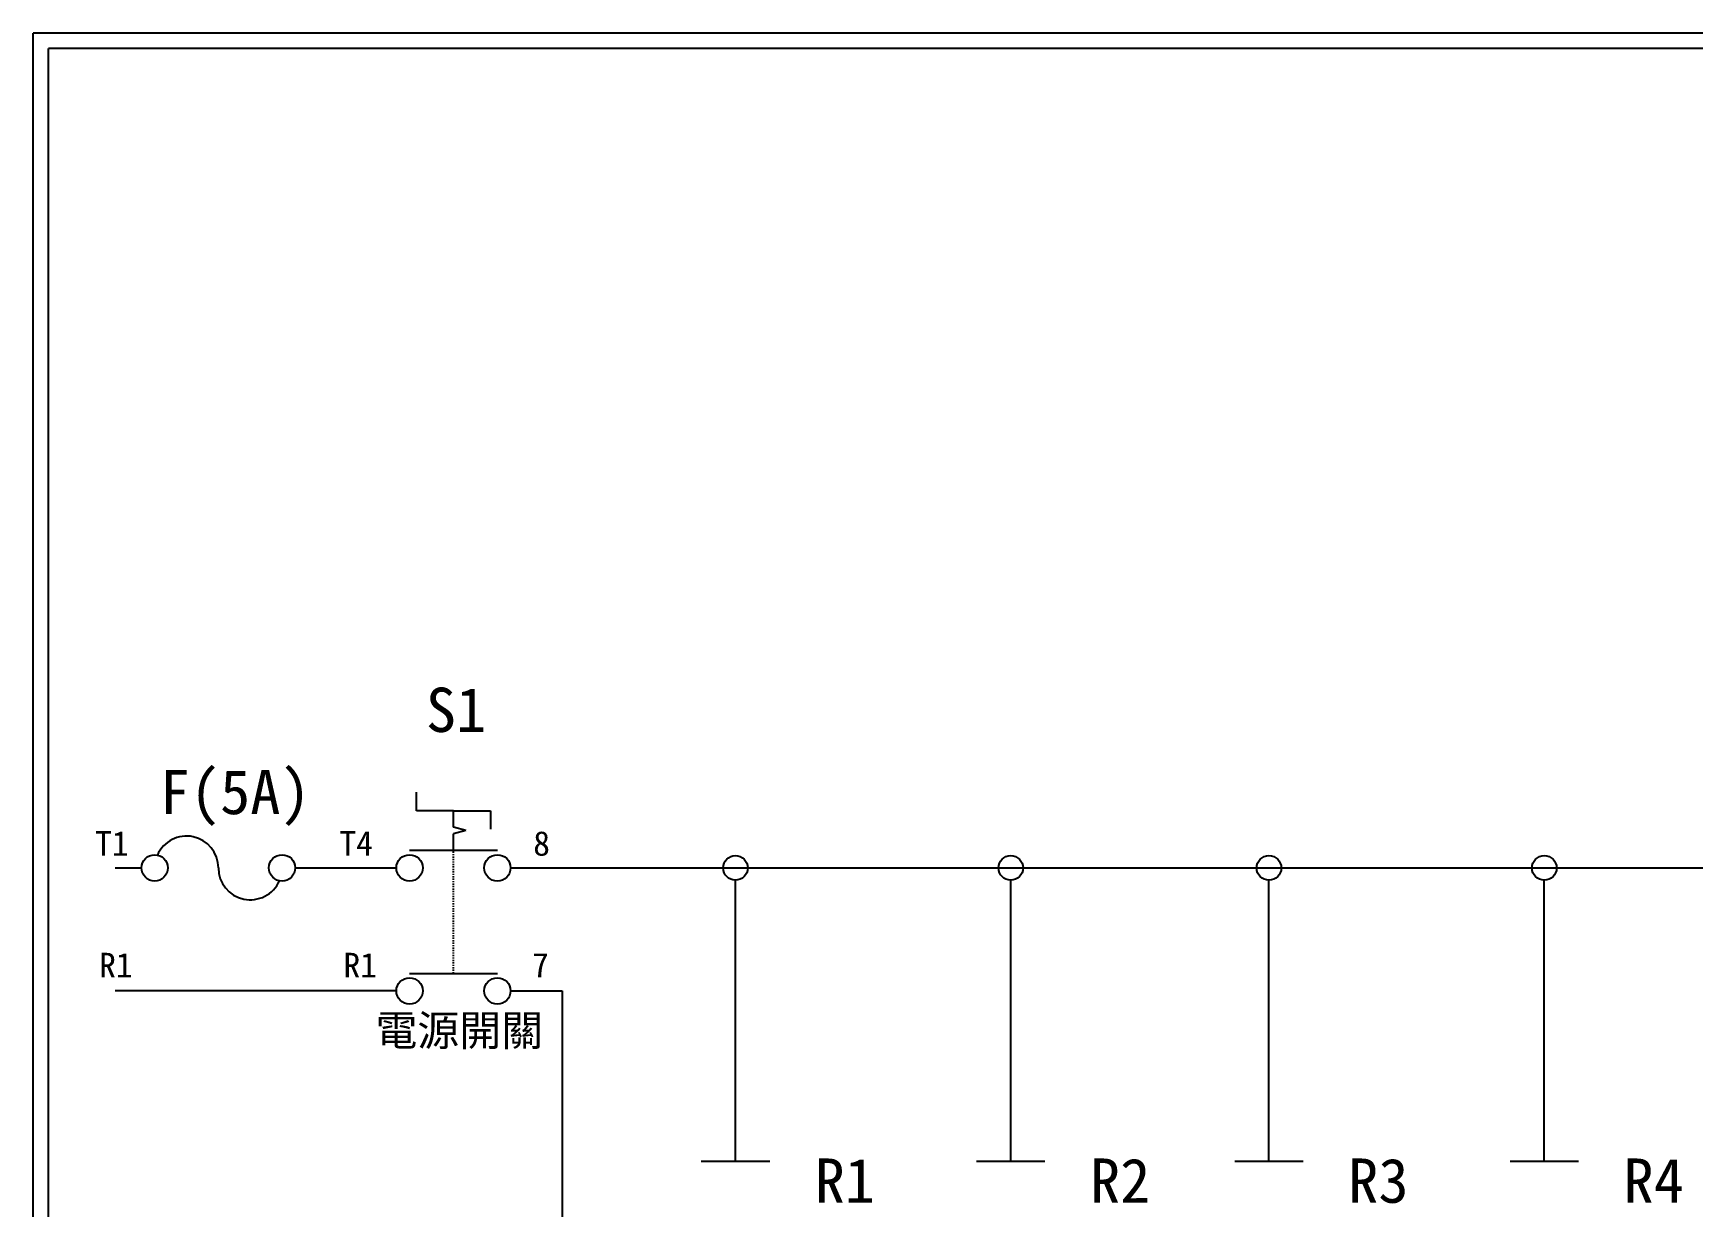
# Model space of a CAD drawing. Extents: x 10 to 297, y 3 to 207.
# Drawn here: x 10 to 144.8, y 111.6 to 207 of the extents above; entities that cross this region are included whole.
import ezdxf

# ---------------------------------------------------------------- set-up
doc = ezdxf.new("R2010")
doc.units = 0
doc.linetypes.add('DASHED', pattern=[0.2, 0.1, -0.1])
doc.layers.get('0').update_dxf_attribs({"linetype": 'CONTINUOUS'})
for name, color, linetype in [('7', 7, 'CONTINUOUS'), ('圖框層', 7, 'CONTINUOUS'), ('標尺寸層', 3, 'CONTINUOUS')]:
    doc.layers.add(name, color=color, linetype=linetype)
doc.styles.add('CNS', font='romanc.shx', dxfattribs={"bigfont": 'chineset.shx'})
doc.styles.add('STSL', font='kaiu.ttf')

# ---------------------------------------------------------------- blocks, each defined once
blk = doc.blocks.new('FUSE')
at = {"color": 7}
for p, q in [((0, 0), (2.14, 0)), ((14.64, 0), (16.78, 0))]:
    blk.add_line(p, q, dxfattribs=at)
for centre in [(3.21, 0), (13.56, 0)]:
    blk.add_circle(centre, 1.07)
for centre, start, end in [((5.8, 0), 0, 156.116), ((10.98, 0), 180, 336.116)]:
    blk.add_arc(centre, 2.59, start, end, dxfattribs=at)

msp = doc.modelspace()

# ---------------------------------------------------------------- linework, layer by layer
for p, q in [((41.15, 143.77), (41.15, 145.27)), ((44.15, 143.77), (41.15, 143.77)), ((44.15, 143.77), (47.15, 143.77)), ((47.15, 143.77), (47.15, 142.27)), ((45.15, 142.16), (44.15, 142.43)), ((45.15, 142.16), (44.15, 141.89)), ((31.3, 139.12), (39.51, 139.12)), ((33.44, 139.12), (39.51, 139.12)), ((48.79, 139.12), (291.46, 139.12)), ((67.06, 115.27), (67.06, 138.12)), ((89.43, 115.27), (89.43, 138.12)), ((110.41, 115.27), (110.41, 138.12)), ((132.78, 115.27), (132.78, 138.12))]:
    msp.add_line(p, q)
at = {"layer": '7'}
for p, q in [((44.15, 142.43), (44.15, 143.77)), ((44.15, 140.55), (44.15, 141.89)), ((40.58, 140.55), (47.72, 140.55)), ((40.58, 130.55), (47.72, 130.55))]:
    msp.add_line(p, q, dxfattribs=at)
at = {"layer": '7', "linetype": 'DASHED'}
msp.add_line((44.15, 130.55), (44.15, 140.55), dxfattribs=at)
at = {"layer": '7'}
for centre in [(40.58, 139.12), (47.72, 139.12), (40.58, 129.12), (47.72, 129.12)]:
    msp.add_circle(centre, 1.07, dxfattribs=at)
at = {"layer": '圖框層', "color": 7}
for p, q in [((297, 206.97), (10, 206.97)), ((10, 3), (10, 206.97)), ((295.75, 205.72), (11.25, 205.72)), ((11.25, 4.25), (11.25, 205.72))]:
    msp.add_line(p, q, dxfattribs=at)
at = {"layer": '標尺寸層', "color": 7}
for p, q in [((39.51, 129.12), (16.66, 129.12)), ((48.79, 129.12), (52.98, 129.12)), ((52.98, 129.12), (52.98, 48.91)), ((64.27, 115.27), (69.84, 115.27)), ((86.64, 115.27), (92.21, 115.27)), ((107.63, 115.27), (113.19, 115.27)), ((130, 115.27), (135.57, 115.27))]:
    msp.add_line(p, q, dxfattribs=at)
for centre in [(67.06, 139.12), (89.43, 139.12), (110.41, 139.12), (132.78, 139.12)]:
    msp.add_circle(centre, 1, dxfattribs=at)

# ---------------------------------------------------------------- block references
at = {"color": 7}
msp.add_blockref('FUSE', (16.66, 139.12), dxfattribs=at)

# ---------------------------------------------------------------- texts
at = {"layer": '圖框層', "color": 4, "style": 'STSL'}
for s, height, p in [('S1', 3.6, (41.91, 150.17)), ('F(5A)', 3.6, (20.29, 143.49)), ('T1', 2, (15.03, 140.11)), ('T4', 2, (34.88, 140.11)), ('8', 2, (50.63, 140.11)), ('R1', 2, (15.36, 130.22)), ('R1', 2, (35.21, 130.22)), ('7', 2, (50.54, 130.22)), ('R1', 3.6, (73.5, 111.9)), ('R2', 3.6, (95.87, 111.9)), ('R3', 3.6, (116.85, 111.9)), ('R4', 3.6, (139.22, 111.9))]:
    msp.add_text(s, height=height, dxfattribs=at).set_placement(p)
at = {"layer": '標尺寸層', "color": 7, "insert": (37.8, 127.16), "char_height": 2.5, "width": 14.0847, "attachment_point": 1, "style": 'CNS'}
msp.add_mtext('{\\fDFKai-SB|b0|i0|c136|p65;電源開關}', dxfattribs=at)

doc.saveas('drawing.dxf')
